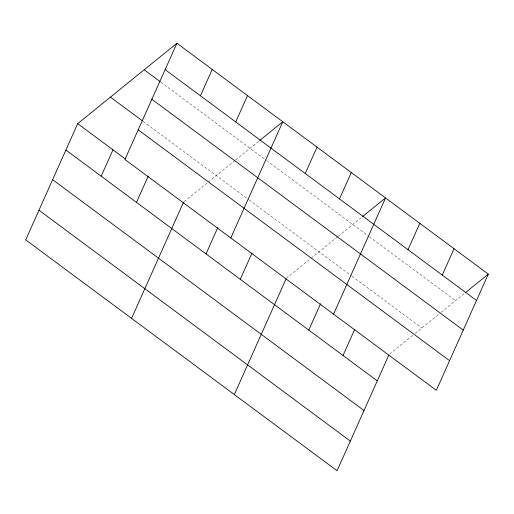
<?xml version="1.0" encoding="UTF-8"?>
<svg xmlns="http://www.w3.org/2000/svg" width="514" height="514" viewBox="0 0 514 514"><rect width="100%" height="100%" fill="white"/><g stroke="black" fill="none" stroke-linecap="round" stroke-linejoin="round"><path stroke-width="0.39" stroke-dasharray="2.57 1.93" d="M184.16 201.668L207.81 182.502M208.421 182.007L234.982 160.49M235.585 160.002L259.14 140.913M286.311 278.337L310.572 258.683M311.176 258.195L337.737 236.671M338.341 236.183L361.895 217.094M389.676 354.03L412.716 335.359M415.145 333.393L438.686 314.317M441.096 312.364L464.65 293.282M160.856 82.163L265.899 160.04M266.535 160.509L368.654 236.222M369.29 236.697L455.552 300.651M143.155 121.394L248.654 199.605M249.284 200.074L351.409 275.787M352.045 276.262L421.814 327.99"/><path stroke-width="0.77" d="M176.919 43.26L124.934 159.481L436.315 390.332L488.3 274.116L176.919 43.26L77.685 123.668L25.7 239.884L337.081 470.74L388.738 355.251M101.187 176.186L112.977 149.831M136.473 202.349L148.27 175.994M200.415 95.784L212.211 69.422M131.571 318.372L183.556 202.156M235.708 121.947L247.497 95.591M206.018 253.91L217.807 227.548M230.799 237.969L282.79 121.754L259.743 140.425M240.269 279.301L252.059 252.946M305.252 173.507L317.042 147.145M234.326 394.559L285.983 279.07M339.503 198.899L351.293 172.543M308.773 330.091L320.563 303.735M333.56 314.15L385.545 197.935L362.498 216.606M343.024 355.489L354.814 329.127M408.007 249.688L419.797 223.327M442.258 275.08L454.048 248.725M465.254 292.787L488.3 274.116M165.129 69.621L476.51 300.478M144.171 69.795L160.214 81.687M151.861 99.273L463.242 330.129M110.433 97.133L142.513 120.918M138.195 129.824L449.577 360.68M77.685 123.668L125.165 158.865M65.895 150.024L377.276 380.88M52.634 179.675L364.015 410.532M38.968 210.232L350.349 441.083"/></g></svg>
